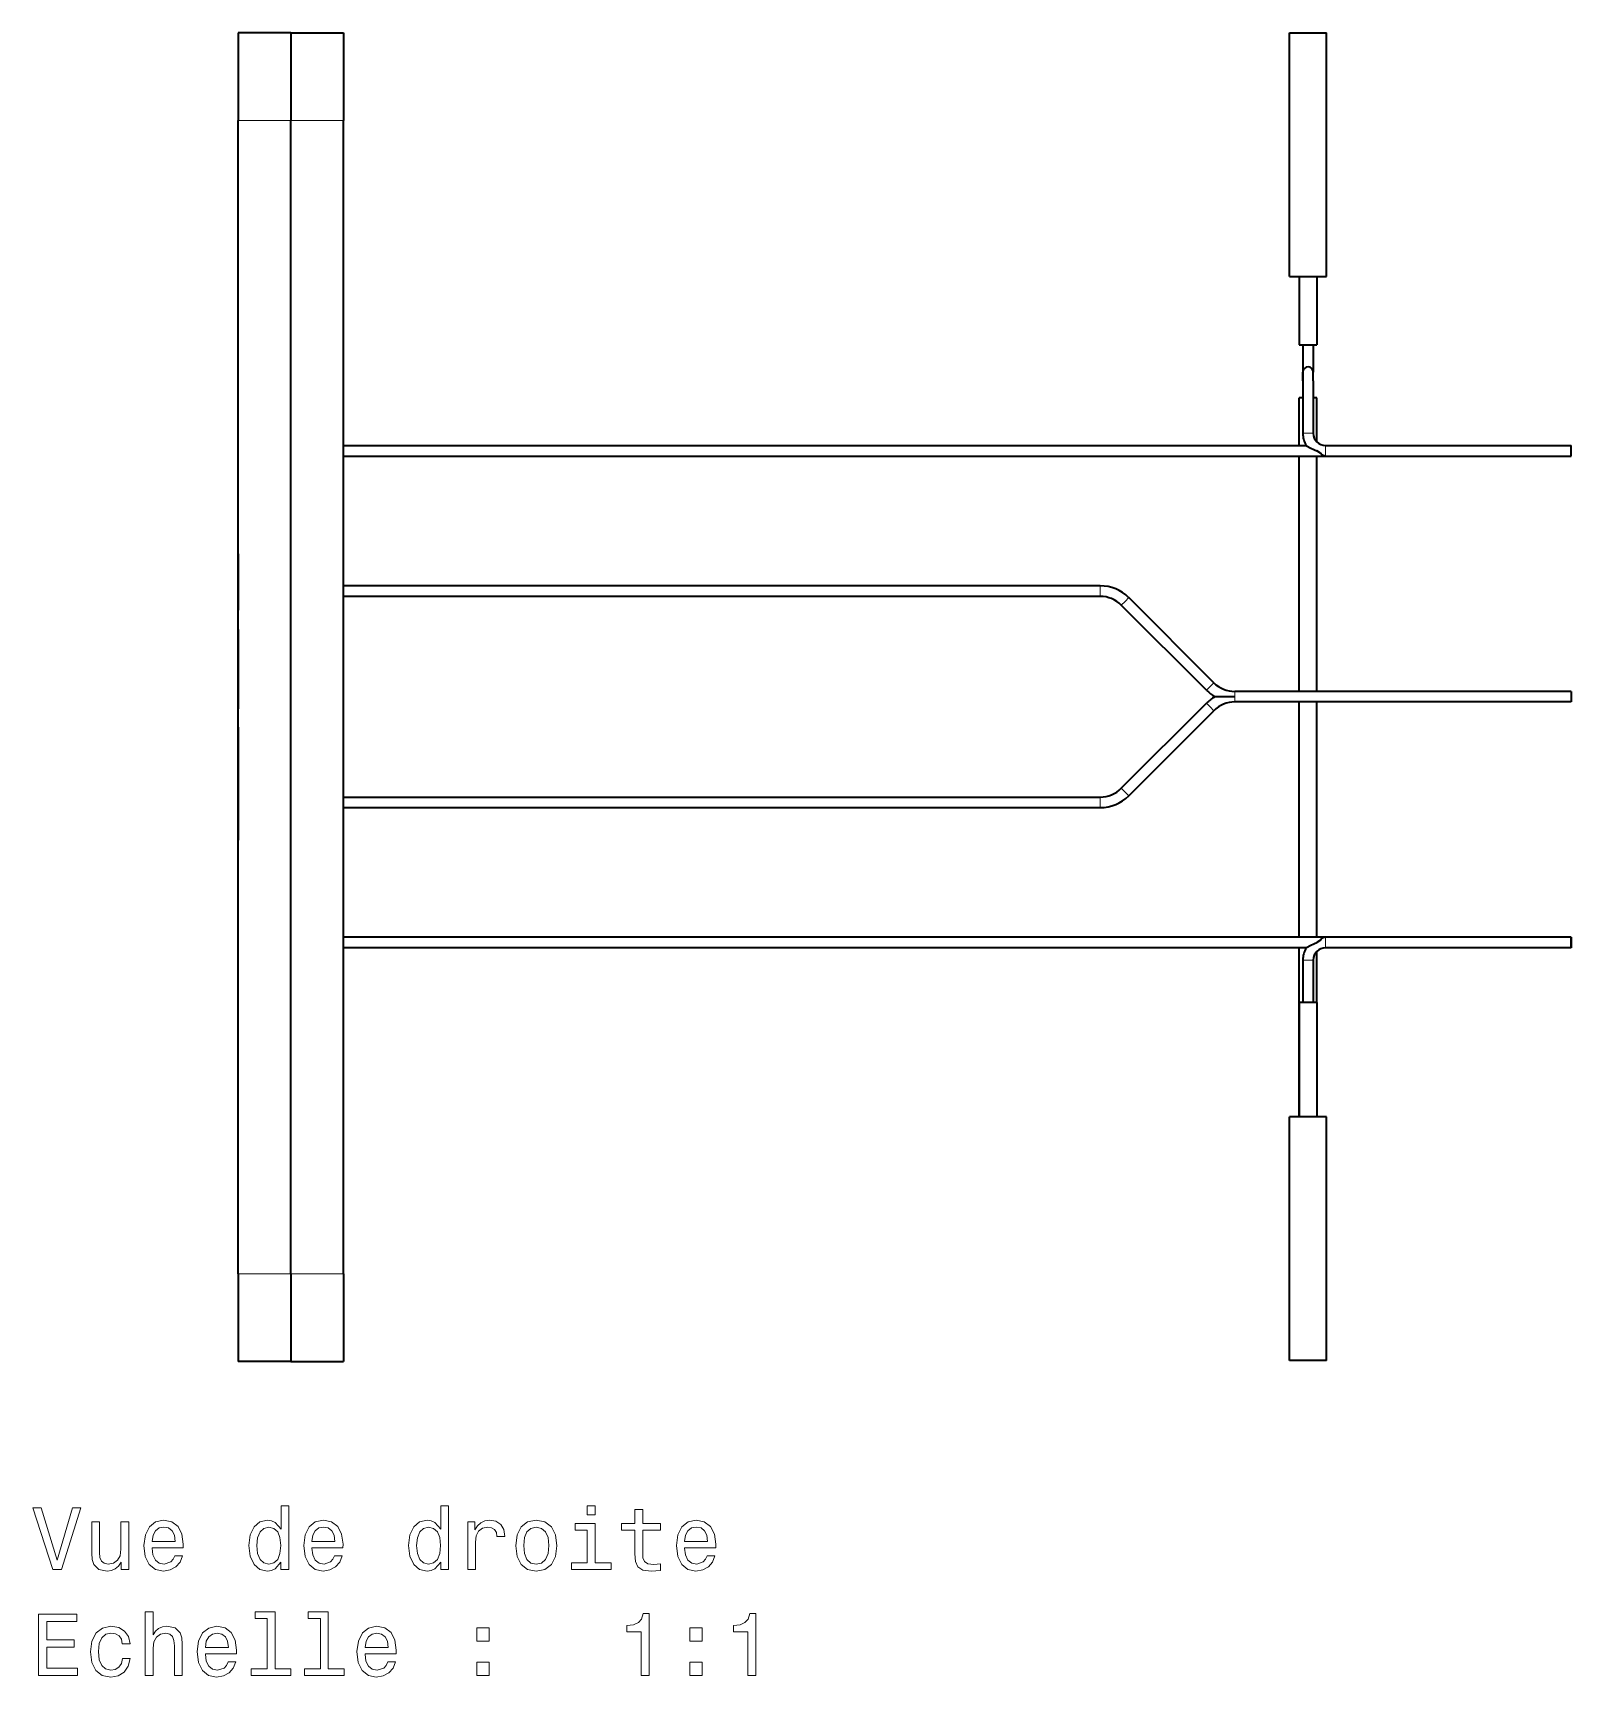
# Model space of a CAD drawing. Extents: x 428 to 891, y 189 to 670.
# Drawn here: x 427.6 to 515.3, y 364.6 to 458.4 of the extents above; entities that cross this region are included whole.
import ezdxf

# ---------------------------------------------------------------- set-up
doc = ezdxf.new("R2010")
doc.units = 0

msp = doc.modelspace()

# ---------------------------------------------------------------- linework, layer by layer
at = {"color": 7, "lineweight": 35, "ltscale": 0.075}
for p, q in [((442.288, 458.379), (439.288, 458.379)), ((442.288, 458.379), (445.288, 458.379)), ((442.288, 382.619), (439.288, 382.619)), ((442.288, 382.619), (445.288, 382.619))]:
    msp.add_line(p, q, dxfattribs=at)
at = {"color": 7, "lineweight": 35, "ltscale": 0.125}
for p, q in [((439.288, 458.379), (439.288, 453.379)), ((442.288, 458.379), (442.288, 453.379)), ((442.288, 458.379), (442.288, 453.379)), ((445.288, 458.379), (445.288, 453.379)), ((439.288, 387.619), (439.288, 382.619)), ((442.288, 387.619), (442.288, 382.619)), ((442.288, 387.619), (442.288, 382.619)), ((445.288, 387.619), (445.288, 382.619))]:
    msp.add_line(p, q, dxfattribs=at)
at = {"color": 7, "lineweight": 35, "ltscale": 0.34738}
for p, q in [((499.238, 444.484), (499.238, 458.379)), ((501.338, 444.484), (501.338, 458.379))]:
    msp.add_line(p, q, dxfattribs=at)
at = {"color": 7, "lineweight": 35, "ltscale": 0.0525}
for p, q in [((499.238, 458.379), (501.338, 458.379)), ((499.238, 444.484), (501.338, 444.484)), ((501.338, 396.57), (499.238, 396.57)), ((501.338, 382.674), (499.238, 382.674))]:
    msp.add_line(p, q, dxfattribs=at)
at = {"color": 7, "lineweight": 13, "ltscale": 0.075}
for p, q in [((442.288, 453.379), (439.288, 453.379)), ((442.288, 453.379), (445.288, 453.379)), ((442.288, 387.619), (439.288, 387.619)), ((442.288, 387.619), (445.288, 387.619))]:
    msp.add_line(p, q, dxfattribs=at)
at = {"color": 7, "lineweight": 35}
for p, q in [((439.288, 387.619), (439.288, 453.379)), ((442.288, 387.619), (442.288, 453.379)), ((442.288, 387.619), (442.288, 453.379)), ((445.288, 387.619), (445.288, 453.379)), ((445.288, 434.848), (500.193, 434.848)), ((445.288, 434.248), (501.288, 434.248)), ((488.439, 426.847), (445.288, 426.847)), ((488.439, 426.247), (445.288, 426.247)), ((445.288, 414.806), (488.439, 414.806)), ((445.288, 414.206), (488.439, 414.206)), ((515.288, 406.806), (445.288, 406.806)), ((500.193, 406.206), (445.288, 406.206))]:
    msp.add_line(p, q, dxfattribs=at)
at = {"color": 7, "lineweight": 35, "ltscale": 0.0975}
for p, q in [((499.788, 444.484), (499.788, 440.584)), ((500.788, 444.484), (500.788, 440.584))]:
    msp.add_line(p, q, dxfattribs=at)
at = {"color": 7, "lineweight": 35, "ltscale": 0.0125}
for p, q in [((499.788, 440.584), (500.288, 440.584)), ((500.288, 440.584), (500.788, 440.584)), ((499.988, 438.533), (499.988, 439.033)), ((500.588, 438.533), (500.588, 439.033)), ((500.288, 403.096), (499.788, 403.096)), ((500.788, 403.096), (500.288, 403.096))]:
    msp.add_line(p, q, dxfattribs=at)
at = {"color": 7, "lineweight": 35, "ltscale": 0.038777}
for p, q in [((499.988, 440.584), (499.988, 439.033)), ((500.588, 440.584), (500.588, 439.033))]:
    msp.add_line(p, q, dxfattribs=at)
at = {"color": 7, "lineweight": 35, "ltscale": 0.036583}
msp.add_line((499.988, 439.033), (499.988, 437.57), dxfattribs=at)
at = {"color": 7, "lineweight": 35, "ltscale": 0.074632}
for p, q in [((499.988, 438.533), (499.988, 435.548)), ((500.588, 438.533), (500.588, 435.548))]:
    msp.add_line(p, q, dxfattribs=at)
at = {"color": 7, "lineweight": 35, "ltscale": 0.005}
for p, q in [((499.988, 437.57), (499.788, 437.57)), ((500.788, 437.57), (500.588, 437.57))]:
    msp.add_line(p, q, dxfattribs=at)
at = {"color": 7, "lineweight": 35, "ltscale": 0.06805}
msp.add_line((499.788, 434.848), (499.788, 437.57), dxfattribs=at)
at = {"color": 7, "lineweight": 35, "ltscale": 0.062797}
msp.add_line((500.788, 435.058), (500.788, 437.57), dxfattribs=at)
at = {"color": 7, "lineweight": 13, "ltscale": 0.0075}
for p, q in [((499.988, 435.548), (500.288, 435.548)), ((500.288, 435.548), (500.588, 435.548)), ((501.288, 434.548), (501.288, 434.848)), ((501.288, 434.248), (501.288, 434.548)), ((488.439, 426.847), (488.439, 426.547)), ((488.439, 426.547), (488.439, 426.247)), ((489.853, 425.961), (489.641, 425.749)), ((490.065, 426.174), (489.853, 425.961)), ((494.702, 421.113), (494.49, 420.9)), ((494.914, 421.325), (494.702, 421.113)), ((494.702, 419.941), (494.49, 420.153)), ((496.116, 420.827), (496.116, 420.527)), ((496.116, 420.227), (496.116, 420.527)), ((494.914, 419.729), (494.702, 419.941)), ((488.439, 414.506), (488.439, 414.806)), ((488.439, 414.206), (488.439, 414.506)), ((489.853, 415.092), (489.641, 415.304)), ((490.065, 414.88), (489.853, 415.092)), ((501.288, 406.806), (501.288, 406.506)), ((501.288, 406.506), (501.288, 406.206)), ((499.988, 405.506), (500.288, 405.506)), ((500.288, 405.506), (500.588, 405.506))]:
    msp.add_line(p, q, dxfattribs=at)
at = {"color": 7, "lineweight": 35, "ltscale": 0.33552}
for p, q in [((499.788, 420.827), (499.788, 434.248)), ((500.788, 420.827), (500.788, 434.248)), ((499.788, 406.806), (499.788, 420.227)), ((500.788, 406.806), (500.788, 420.227))]:
    msp.add_line(p, q, dxfattribs=at)
at = {"color": 7, "lineweight": 35, "ltscale": 0.001243}
for p, q in [((501.238, 434.249), (501.288, 434.248)), ((501.288, 406.806), (501.238, 406.805))]:
    msp.add_line(p, q, dxfattribs=at)
at = {"color": 7, "lineweight": 35, "ltscale": 0.349999}
for p, q in [((501.288, 434.848), (515.288, 434.848)), ((501.288, 434.248), (515.288, 434.248)), ((515.288, 406.806), (501.288, 406.806)), ((515.288, 406.206), (501.288, 406.206))]:
    msp.add_line(p, q, dxfattribs=at)
at = {"color": 7, "lineweight": 35, "ltscale": 0.350003}
msp.add_line((501.288, 434.848), (515.288, 434.848), dxfattribs=at)
at = {"color": 7, "lineweight": 35, "ltscale": 0.0075}
for p, q in [((515.288, 434.548), (515.288, 434.848)), ((515.288, 434.248), (515.288, 434.548)), ((515.288, 420.827), (515.288, 420.527)), ((515.288, 420.527), (515.288, 420.227)), ((515.288, 406.806), (515.288, 406.506)), ((515.288, 406.506), (515.288, 406.806)), ((515.288, 406.506), (515.288, 406.206)), ((515.288, 406.206), (515.288, 406.506))]:
    msp.add_line(p, q, dxfattribs=at)
at = {"color": 7, "lineweight": 35, "ltscale": 0.018418}
msp.add_line((439.288, 431.7), (439.288, 432.436), dxfattribs=at)
at = {"color": 7, "lineweight": 35, "ltscale": 0.018416}
msp.add_line((439.288, 430.963), (439.288, 431.7), dxfattribs=at)
at = {"color": 7, "lineweight": 35, "ltscale": 2.59399e-05}
msp.add_line((439.288, 428.667), (439.288, 428.666), dxfattribs=at)
at = {"color": 7, "lineweight": 35, "ltscale": 0.000170135}
msp.add_line((439.288, 428.666), (439.288, 428.659), dxfattribs=at)
at = {"color": 7, "lineweight": 35, "ltscale": 0.023145}
msp.add_line((439.288, 428.659), (439.288, 427.733), dxfattribs=at)
at = {"color": 7, "lineweight": 35, "ltscale": 0.005626}
msp.add_line((439.288, 428.651), (439.288, 428.426), dxfattribs=at)
at = {"color": 7, "lineweight": 35, "ltscale": 0.004748}
msp.add_line((439.288, 428.426), (439.288, 428.236), dxfattribs=at)
at = {"color": 7, "lineweight": 35, "ltscale": 0.005609}
msp.add_line((439.288, 428.288), (439.288, 428.064), dxfattribs=at)
at = {"color": 7, "lineweight": 35, "ltscale": 0.008809}
msp.add_line((439.288, 428.236), (439.288, 427.884), dxfattribs=at)
at = {"color": 7, "lineweight": 35, "ltscale": 0.000120544}
for p, q in [((439.288, 428.211), (439.288, 428.206)), ((439.288, 413.272), (439.288, 413.267))]:
    msp.add_line(p, q, dxfattribs=at)
at = {"color": 7, "lineweight": 35, "ltscale": 0.00751}
msp.add_line((439.288, 428.206), (439.288, 427.906), dxfattribs=at)
at = {"color": 7, "lineweight": 35, "ltscale": 0.047095}
msp.add_line((439.288, 428.064), (439.288, 426.18), dxfattribs=at)
at = {"color": 7, "lineweight": 35, "ltscale": 0.000197601}
for p, q in [((439.288, 427.906), (439.288, 427.898)), ((439.288, 421.263), (439.288, 421.255)), ((439.288, 421.247), (439.288, 421.239))]:
    msp.add_line(p, q, dxfattribs=at)
at = {"color": 7, "lineweight": 35, "ltscale": 0.002498}
msp.add_line((439.288, 427.898), (439.288, 427.798), dxfattribs=at)
at = {"color": 7, "lineweight": 35, "ltscale": 0.022582}
msp.add_line((439.288, 427.884), (439.288, 426.981), dxfattribs=at)
at = {"color": 7, "lineweight": 35, "ltscale": 0.011507}
msp.add_line((439.288, 427.798), (439.288, 427.338), dxfattribs=at)
at = {"color": 7, "lineweight": 35, "ltscale": 0.049141}
msp.add_line((439.288, 427.733), (439.288, 425.767), dxfattribs=at)
at = {"color": 7, "lineweight": 35, "ltscale": 0.004332}
msp.add_line((439.288, 427.338), (439.288, 427.164), dxfattribs=at)
at = {"color": 7, "lineweight": 35, "ltscale": 0.02794}
msp.add_line((439.288, 427.164), (439.288, 426.047), dxfattribs=at)
at = {"color": 7, "lineweight": 35, "ltscale": 0.000473785}
msp.add_line((439.288, 427.096), (439.288, 427.077), dxfattribs=at)
at = {"color": 7, "lineweight": 35, "ltscale": 0.030766}
msp.add_line((439.288, 427.077), (439.288, 425.846), dxfattribs=at)
at = {"color": 7, "lineweight": 35, "ltscale": 0.030325}
msp.add_line((439.288, 426.981), (439.288, 425.768), dxfattribs=at)
at = {"color": 7, "lineweight": 35, "ltscale": 0.010299}
msp.add_line((439.288, 426.18), (439.288, 425.768), dxfattribs=at)
at = {"color": 7, "lineweight": 35, "ltscale": 0.014462}
msp.add_line((439.288, 426.047), (439.288, 425.468), dxfattribs=at)
at = {"color": 7, "lineweight": 35, "ltscale": 0.009438}
msp.add_line((439.288, 425.846), (439.288, 425.469), dxfattribs=at)
at = {"color": 7, "lineweight": 35, "ltscale": 0.005396}
msp.add_line((439.288, 425.768), (439.288, 425.552), dxfattribs=at)
at = {"color": 7, "lineweight": 35, "ltscale": 0.171429}
msp.add_line((494.49, 420.9), (489.641, 425.749), dxfattribs=at)
at = {"color": 7, "lineweight": 35, "ltscale": 0.17143}
for p, q in [((494.914, 421.325), (490.065, 426.174)), ((489.641, 415.304), (494.49, 420.153)), ((490.065, 414.88), (494.914, 419.729))]:
    msp.add_line(p, q, dxfattribs=at)
at = {"color": 7, "lineweight": 35, "ltscale": 0.002074}
msp.add_line((439.288, 425.552), (439.288, 425.469), dxfattribs=at)
at = {"color": 7, "lineweight": 35, "ltscale": 0.02868}
for p, q in [((439.288, 424.321), (439.288, 425.469)), ((439.288, 418.682), (439.288, 419.83))]:
    msp.add_line(p, q, dxfattribs=at)
at = {"color": 7, "lineweight": 35, "ltscale": 0.00378}
msp.add_line((439.288, 424.354), (439.288, 424.203), dxfattribs=at)
at = {"color": 7, "lineweight": 35, "ltscale": 0.003551}
msp.add_line((439.288, 424.322), (439.288, 424.179), dxfattribs=at)
at = {"color": 7, "lineweight": 35, "ltscale": 0.002563}
msp.add_line((439.288, 424.203), (439.288, 424.1), dxfattribs=at)
at = {"color": 7, "lineweight": 35, "ltscale": 0.024839}
msp.add_line((439.288, 424.179), (439.288, 423.186), dxfattribs=at)
at = {"color": 7, "lineweight": 35, "ltscale": 0.011349}
msp.add_line((439.288, 424.101), (439.288, 423.647), dxfattribs=at)
at = {"color": 7, "lineweight": 35, "ltscale": 0.005202}
msp.add_line((439.288, 423.647), (439.288, 423.439), dxfattribs=at)
at = {"color": 7, "lineweight": 35, "ltscale": 0.003747}
msp.add_line((439.288, 423.439), (439.288, 423.289), dxfattribs=at)
at = {"color": 7, "lineweight": 35, "ltscale": 0.000148773}
msp.add_line((439.288, 423.289), (439.288, 423.283), dxfattribs=at)
at = {"color": 7, "lineweight": 35, "ltscale": 0.01029}
msp.add_line((439.288, 423.283), (439.288, 422.871), dxfattribs=at)
at = {"color": 7, "lineweight": 35, "ltscale": 0.012872}
msp.add_line((439.288, 423.197), (439.288, 422.682), dxfattribs=at)
at = {"color": 7, "lineweight": 35, "ltscale": 0.001817}
msp.add_line((439.288, 423.186), (439.288, 423.113), dxfattribs=at)
at = {"color": 7, "lineweight": 35, "ltscale": 0.008706}
msp.add_line((439.288, 423.113), (439.288, 422.765), dxfattribs=at)
at = {"color": 7, "lineweight": 35, "ltscale": 0.002459}
msp.add_line((439.288, 422.871), (439.288, 422.773), dxfattribs=at)
at = {"color": 7, "lineweight": 35, "ltscale": 0.000738525}
msp.add_line((439.288, 422.765), (439.288, 422.735), dxfattribs=at)
at = {"color": 7, "lineweight": 35, "ltscale": 0.000234985}
msp.add_line((439.288, 422.682), (439.288, 422.672), dxfattribs=at)
at = {"color": 7, "lineweight": 35, "ltscale": 0.004312}
msp.add_line((439.288, 422.672), (439.288, 422.5), dxfattribs=at)
at = {"color": 7, "lineweight": 35, "ltscale": 0.014982}
msp.add_line((439.288, 422.583), (439.288, 421.984), dxfattribs=at)
at = {"color": 7, "lineweight": 35, "ltscale": 0.004272}
msp.add_line((439.288, 422.533), (439.288, 422.362), dxfattribs=at)
at = {"color": 7, "lineweight": 35, "ltscale": 0.012222}
msp.add_line((439.288, 421.984), (439.288, 421.495), dxfattribs=at)
at = {"color": 7, "lineweight": 35, "ltscale": 0.003749}
msp.add_line((439.288, 421.495), (439.288, 421.345), dxfattribs=at)
at = {"color": 7, "lineweight": 35, "ltscale": 0.01058}
msp.add_line((439.288, 421.445), (439.288, 421.022), dxfattribs=at)
at = {"color": 7, "lineweight": 35, "ltscale": 0.006178}
msp.add_line((439.288, 421.346), (439.288, 421.099), dxfattribs=at)
at = {"color": 7, "lineweight": 35, "ltscale": 0.018228}
msp.add_line((439.288, 421.346), (439.288, 420.617), dxfattribs=at)
at = {"color": 7, "lineweight": 35, "ltscale": 0.002062}
msp.add_line((439.288, 421.345), (439.288, 421.263), dxfattribs=at)
at = {"color": 7, "lineweight": 35, "ltscale": 0.000198364}
msp.add_line((439.288, 421.255), (439.288, 421.247), dxfattribs=at)
at = {"color": 7, "lineweight": 35, "ltscale": 0.013083}
msp.add_line((439.288, 421.239), (439.288, 420.716), dxfattribs=at)
at = {"color": 7, "lineweight": 35, "ltscale": 0.000161743}
msp.add_line((439.288, 421.099), (439.288, 421.092), dxfattribs=at)
at = {"color": 7, "lineweight": 35, "ltscale": 0.000222015}
msp.add_line((439.288, 421.022), (439.288, 421.013), dxfattribs=at)
at = {"color": 7, "lineweight": 35, "ltscale": 0.011014}
msp.add_line((439.288, 421.013), (439.288, 420.573), dxfattribs=at)
at = {"color": 7, "lineweight": 35, "ltscale": 0.003568}
msp.add_line((439.288, 420.716), (439.288, 420.573), dxfattribs=at)
at = {"color": 7, "lineweight": 35, "ltscale": 0.001777}
msp.add_line((439.288, 420.617), (439.288, 420.546), dxfattribs=at)
at = {"color": 7, "lineweight": 35, "ltscale": 0.000671387}
msp.add_line((439.288, 420.573), (439.288, 420.546), dxfattribs=at)
at = {"color": 7, "lineweight": 35, "ltscale": 0.000672913}
msp.add_line((439.288, 420.573), (439.288, 420.546), dxfattribs=at)
at = {"color": 7, "lineweight": 35, "ltscale": 0.001305}
msp.add_line((439.288, 420.546), (439.288, 420.494), dxfattribs=at)
at = {"color": 7, "lineweight": 35, "ltscale": 0.011653}
msp.add_line((439.288, 420.494), (439.288, 420.027), dxfattribs=at)
at = {"color": 7, "lineweight": 35, "ltscale": 0.004099}
msp.add_line((439.288, 420.464), (439.288, 420.3), dxfattribs=at)
at = {"color": 7, "lineweight": 35, "ltscale": 0.002506}
msp.add_line((439.288, 420.3), (439.288, 420.2), dxfattribs=at)
at = {"color": 7, "lineweight": 35, "ltscale": 0.009269}
msp.add_line((439.288, 420.2), (439.288, 419.829), dxfattribs=at)
at = {"color": 7, "lineweight": 35, "ltscale": 0.000398254}
msp.add_line((439.288, 420.161), (439.288, 420.145), dxfattribs=at)
at = {"color": 7, "lineweight": 35, "ltscale": 0.007885}
msp.add_line((439.288, 420.145), (439.288, 419.83), dxfattribs=at)
at = {"color": 7, "lineweight": 35, "ltscale": 0.028395}
msp.add_line((496.116, 420.527), (494.98, 420.527), dxfattribs=at)
at = {"color": 7, "lineweight": 35, "ltscale": 0.479288}
for p, q in [((515.288, 420.827), (496.116, 420.827)), ((515.288, 420.227), (496.116, 420.227))]:
    msp.add_line(p, q, dxfattribs=at)
at = {"color": 7, "lineweight": 35, "ltscale": 0.011923}
msp.add_line((439.288, 418.798), (439.288, 418.321), dxfattribs=at)
at = {"color": 7, "lineweight": 35, "ltscale": 0.005407}
msp.add_line((439.288, 418.683), (439.288, 418.467), dxfattribs=at)
at = {"color": 7, "lineweight": 35, "ltscale": 0.004887}
msp.add_line((439.288, 418.467), (439.288, 418.271), dxfattribs=at)
at = {"color": 7, "lineweight": 35, "ltscale": 0.022419}
msp.add_line((439.288, 418.271), (439.288, 417.375), dxfattribs=at)
at = {"color": 7, "lineweight": 35, "ltscale": 0.022865}
msp.add_line((439.288, 418.197), (439.288, 417.283), dxfattribs=at)
at = {"color": 7, "lineweight": 35, "ltscale": 0.015242}
msp.add_line((439.288, 417.283), (439.288, 416.673), dxfattribs=at)
at = {"color": 7, "lineweight": 35, "ltscale": 0.025597}
msp.add_line((439.288, 417.198), (439.288, 416.174), dxfattribs=at)
at = {"color": 7, "lineweight": 35, "ltscale": 0.036411}
msp.add_line((439.288, 416.771), (439.288, 415.315), dxfattribs=at)
at = {"color": 7, "lineweight": 35, "ltscale": 0.002853}
msp.add_line((439.288, 416.189), (439.288, 416.074), dxfattribs=at)
at = {"color": 7, "lineweight": 35, "ltscale": 0.00016098}
msp.add_line((439.288, 416.174), (439.288, 416.168), dxfattribs=at)
at = {"color": 7, "lineweight": 35, "ltscale": 0.014634}
msp.add_line((439.288, 416.168), (439.288, 415.583), dxfattribs=at)
at = {"color": 7, "lineweight": 35, "ltscale": 0.024568}
msp.add_line((439.288, 416.074), (439.288, 415.092), dxfattribs=at)
at = {"color": 7, "lineweight": 35, "ltscale": 0.04957}
msp.add_line((439.288, 415.904), (439.288, 413.921), dxfattribs=at)
at = {"color": 7, "lineweight": 35, "ltscale": 0.004568}
msp.add_line((439.288, 415.602), (439.288, 415.42), dxfattribs=at)
at = {"color": 7, "lineweight": 35, "ltscale": 0.009422}
msp.add_line((439.288, 415.42), (439.288, 415.043), dxfattribs=at)
at = {"color": 7, "lineweight": 35, "ltscale": 0.009207}
msp.add_line((439.288, 415.092), (439.288, 414.723), dxfattribs=at)
at = {"color": 7, "lineweight": 35, "ltscale": 0.009232}
msp.add_line((439.288, 415.043), (439.288, 414.673), dxfattribs=at)
at = {"color": 7, "lineweight": 35, "ltscale": 0.001258}
msp.add_line((439.288, 414.735), (439.288, 414.685), dxfattribs=at)
at = {"color": 7, "lineweight": 35, "ltscale": 0.025742}
msp.add_line((439.288, 414.724), (439.288, 413.694), dxfattribs=at)
at = {"color": 7, "lineweight": 35, "ltscale": 0.006479}
msp.add_line((439.288, 414.685), (439.288, 414.426), dxfattribs=at)
at = {"color": 7, "lineweight": 35, "ltscale": 0.001198}
msp.add_line((439.288, 414.673), (439.288, 414.626), dxfattribs=at)
at = {"color": 7, "lineweight": 35, "ltscale": 0.001421}
msp.add_line((439.288, 414.626), (439.288, 414.569), dxfattribs=at)
at = {"color": 7, "lineweight": 35, "ltscale": 0.000801086}
msp.add_line((439.288, 414.569), (439.288, 414.537), dxfattribs=at)
at = {"color": 7, "lineweight": 35, "ltscale": 0.024922}
msp.add_line((439.288, 414.537), (439.288, 413.54), dxfattribs=at)
at = {"color": 7, "lineweight": 35, "ltscale": 0.000883484}
msp.add_line((439.288, 414.537), (439.288, 414.501), dxfattribs=at)
at = {"color": 7, "lineweight": 35, "ltscale": 0.009896}
msp.add_line((439.288, 414.447), (439.288, 414.052), dxfattribs=at)
at = {"color": 7, "lineweight": 35, "ltscale": 0.000566101}
msp.add_line((439.288, 414.052), (439.288, 414.029), dxfattribs=at)
at = {"color": 7, "lineweight": 35, "ltscale": 7.09534e-05}
msp.add_line((439.288, 414.029), (439.288, 414.026), dxfattribs=at)
at = {"color": 7, "lineweight": 35, "ltscale": 0.017226}
msp.add_line((439.288, 414.026), (439.288, 413.337), dxfattribs=at)
at = {"color": 7, "lineweight": 35, "ltscale": 0.009252}
msp.add_line((439.288, 413.947), (439.288, 413.577), dxfattribs=at)
at = {"color": 7, "lineweight": 35, "ltscale": 0.010477}
msp.add_line((439.288, 413.938), (439.288, 413.519), dxfattribs=at)
at = {"color": 7, "lineweight": 35, "ltscale": 0.000301361}
msp.add_line((439.288, 413.577), (439.288, 413.565), dxfattribs=at)
at = {"color": 7, "lineweight": 35, "ltscale": 0.000688934}
msp.add_line((439.288, 413.565), (439.288, 413.538), dxfattribs=at)
at = {"color": 7, "lineweight": 35, "ltscale": 0.009895}
msp.add_line((439.288, 413.538), (439.288, 413.143), dxfattribs=at)
at = {"color": 7, "lineweight": 35, "ltscale": 0.001247}
msp.add_line((439.288, 413.519), (439.288, 413.469), dxfattribs=at)
at = {"color": 7, "lineweight": 35, "ltscale": 0.004933}
msp.add_line((439.288, 413.469), (439.288, 413.272), dxfattribs=at)
at = {"color": 7, "lineweight": 35, "ltscale": 0.002399}
msp.add_line((439.288, 413.306), (439.288, 413.21), dxfattribs=at)
at = {"color": 7, "lineweight": 35, "ltscale": 0.007153}
msp.add_line((439.288, 413.272), (439.288, 412.986), dxfattribs=at)
at = {"color": 7, "lineweight": 35, "ltscale": 0.000384521}
msp.add_line((439.288, 413.21), (439.288, 413.194), dxfattribs=at)
at = {"color": 7, "lineweight": 35, "ltscale": 0.004549}
msp.add_line((439.288, 413.194), (439.288, 413.012), dxfattribs=at)
at = {"color": 7, "lineweight": 35, "ltscale": 0.000353241}
msp.add_line((439.288, 413.012), (439.288, 412.998), dxfattribs=at)
at = {"color": 7, "lineweight": 35, "ltscale": 0.007}
msp.add_line((439.288, 412.998), (439.288, 412.718), dxfattribs=at)
at = {"color": 7, "lineweight": 35, "ltscale": 0.006598}
msp.add_line((439.288, 412.913), (439.288, 412.649), dxfattribs=at)
at = {"color": 7, "lineweight": 35, "ltscale": 0.000160217}
msp.add_line((439.288, 412.649), (439.288, 412.643), dxfattribs=at)
at = {"color": 7, "lineweight": 35, "ltscale": 0.006105}
msp.add_line((439.288, 412.643), (439.288, 412.399), dxfattribs=at)
at = {"color": 7, "lineweight": 35, "ltscale": 0.005697}
msp.add_line((439.288, 412.643), (439.288, 412.415), dxfattribs=at)
at = {"color": 7, "lineweight": 35, "ltscale": 0.003767}
msp.add_line((439.288, 412.643), (439.288, 412.492), dxfattribs=at)
at = {"color": 7, "lineweight": 35, "ltscale": 0.001241}
msp.add_line((439.288, 412.492), (439.288, 412.443), dxfattribs=at)
at = {"color": 7, "lineweight": 35, "ltscale": 3.43323e-05}
msp.add_line((439.288, 412.415), (439.288, 412.414), dxfattribs=at)
at = {"color": 7, "lineweight": 35, "ltscale": 0.001613}
msp.add_line((439.288, 412.414), (439.288, 412.349), dxfattribs=at)
at = {"color": 7, "lineweight": 35, "ltscale": 0.014495}
for p, q in [((439.288, 409.031), (439.288, 409.61)), ((439.288, 404.336), (439.288, 404.915))]:
    msp.add_line(p, q, dxfattribs=at)
at = {"color": 7, "lineweight": 35, "ltscale": 0.007466}
for p, q in [((439.288, 408.732), (439.288, 409.031)), ((439.288, 404.037), (439.288, 404.336))]:
    msp.add_line(p, q, dxfattribs=at)
at = {"color": 7, "lineweight": 35, "ltscale": 0.002482}
for p, q in [((439.288, 408.633), (439.288, 408.732)), ((439.288, 403.938), (439.288, 404.037))]:
    msp.add_line(p, q, dxfattribs=at)
at = {"color": 7, "lineweight": 35, "ltscale": 0.015451}
msp.add_line((439.288, 406.893), (439.288, 407.511), dxfattribs=at)
at = {"color": 7, "lineweight": 35, "ltscale": 0.006512}
msp.add_line((439.288, 406.632), (439.288, 406.893), dxfattribs=at)
at = {"color": 7, "lineweight": 35, "ltscale": 0.008621}
msp.add_line((439.288, 406.287), (439.288, 406.632), dxfattribs=at)
at = {"color": 7, "lineweight": 35, "ltscale": 0.24091}
msp.add_line((499.788, 396.57), (499.788, 406.206), dxfattribs=at)
at = {"color": 7, "lineweight": 35, "ltscale": 0.072502}
msp.add_line((500.788, 403.096), (500.788, 405.996), dxfattribs=at)
at = {"color": 7, "lineweight": 35, "ltscale": 0.060255}
for p, q in [((499.988, 405.506), (499.988, 403.096)), ((500.588, 405.506), (500.588, 403.096))]:
    msp.add_line(p, q, dxfattribs=at)
at = {"color": 7, "lineweight": 35, "ltscale": 0.163155}
for p, q in [((499.788, 403.096), (499.788, 396.57)), ((500.788, 403.096), (500.788, 396.57))]:
    msp.add_line(p, q, dxfattribs=at)
at = {"color": 7, "lineweight": 35, "ltscale": 0.347379}
for p, q in [((499.238, 382.674), (499.238, 396.57)), ((501.338, 382.674), (501.338, 396.57))]:
    msp.add_line(p, q, dxfattribs=at)
at = {"color": 7, "lineweight": 35}
for points in [[(500.193, 434.847), (500.194, 434.845), (500.2, 434.841), (500.237, 434.817), (500.412, 434.722), (500.664, 434.605), (500.789, 434.548)], [(501.238, 434.249), (501.076, 434.318), (500.994, 434.404), (500.789, 434.548)], [(500.193, 406.207), (500.194, 406.208), (500.2, 406.213), (500.237, 406.237), (500.412, 406.332), (500.664, 406.448), (500.789, 406.506)], [(501.238, 406.805), (501.076, 406.735), (500.994, 406.65), (500.789, 406.506)]]:
    msp.add_lwpolyline(points, dxfattribs=at)
at = {"color": 7, "lineweight": 13}
for points in [[(429.837, 374.268), (428.959, 371.287), (428.057, 374.268), (427.578, 374.268), (428.707, 370.763), (429.212, 370.763), (430.316, 374.268)], [(441.724, 371.181), (441.724, 370.763), (442.168, 370.763), (442.168, 374.384), (441.729, 374.384), (441.729, 373.057), (441.391, 373.441), (441.184, 373.531), (440.947, 373.567), (440.518, 373.466), (440.186, 373.183), (439.969, 372.729), (439.893, 372.119), (439.969, 371.509), (440.186, 371.05), (440.518, 370.763), (440.947, 370.667), (441.184, 370.702), (441.396, 370.793)], [(450.832, 371.181), (450.832, 370.763), (451.276, 370.763), (451.276, 374.384), (450.837, 374.384), (450.837, 373.057), (450.499, 373.441), (450.292, 373.531), (450.055, 373.567), (449.626, 373.466), (449.294, 373.183), (449.077, 372.729), (449.001, 372.119), (449.077, 371.509), (449.294, 371.05), (449.626, 370.763), (450.055, 370.667), (450.292, 370.702), (450.504, 370.793)], [(459.647, 374.384), (459.178, 374.384), (459.178, 373.879), (459.647, 373.879)], [(461.907, 373.002), (461.907, 371.645), (461.937, 371.206), (462.078, 370.904), (462.361, 370.727), (462.84, 370.667), (463.364, 370.692), (463.364, 371.075), (462.981, 371.045), (462.633, 371.085), (462.446, 371.211), (462.366, 371.423), (462.351, 371.721), (462.351, 373.002), (463.364, 373.002), (463.364, 373.38), (462.351, 373.38), (462.351, 374.172), (461.907, 374.172), (461.907, 373.38), (461.14, 373.38), (461.14, 373.002)], [(433.039, 373.471), (432.596, 373.471), (432.596, 371.907), (432.545, 371.544), (432.399, 371.282), (432.172, 371.121), (431.874, 371.07), (431.637, 371.111), (431.486, 371.232), (431.4, 371.438), (431.38, 371.731), (431.38, 373.471), (430.936, 373.471), (430.936, 371.691), (430.951, 371.332), (431.047, 371.035), (431.34, 370.763), (431.809, 370.667), (432.061, 370.702), (432.278, 370.793), (432.464, 370.949), (432.616, 371.176), (432.616, 370.763), (433.039, 370.763)], [(434.376, 371.988), (436.151, 371.988), (436.156, 372.195), (436.075, 372.775), (435.853, 373.209), (435.5, 373.471), (435.031, 373.567), (434.572, 373.466), (434.219, 373.183), (433.992, 372.724), (433.912, 372.119), (433.987, 371.499), (434.214, 371.045), (434.562, 370.763), (435.016, 370.667), (435.41, 370.732), (435.732, 370.904), (435.969, 371.176), (436.106, 371.539), (435.667, 371.539), (435.576, 371.337), (435.445, 371.186), (435.072, 371.065), (434.784, 371.121), (434.567, 371.297), (434.426, 371.585), (434.376, 371.973)], [(434.376, 372.361), (434.431, 372.709), (434.567, 372.966), (434.774, 373.123), (435.047, 373.178), (435.314, 373.123), (435.521, 372.966), (435.647, 372.709), (435.692, 372.361)], [(441.023, 373.168), (441.315, 373.098), (441.537, 372.901), (441.668, 372.573), (441.719, 372.119), (441.668, 371.66), (441.537, 371.332), (441.315, 371.131), (441.023, 371.065), (440.745, 371.131), (440.534, 371.332), (440.392, 371.665), (440.347, 372.119), (440.392, 372.568), (440.534, 372.896), (440.745, 373.098)], [(443.484, 371.988), (445.259, 371.988), (445.264, 372.195), (445.183, 372.775), (444.962, 373.209), (444.608, 373.471), (444.139, 373.567), (443.681, 373.466), (443.328, 373.183), (443.101, 372.724), (443.02, 372.119), (443.096, 371.499), (443.322, 371.045), (443.67, 370.763), (444.124, 370.667), (444.518, 370.732), (444.84, 370.904), (445.078, 371.176), (445.214, 371.539), (444.775, 371.539), (444.684, 371.337), (444.553, 371.186), (444.18, 371.065), (443.892, 371.121), (443.676, 371.297), (443.534, 371.585), (443.484, 371.973)], [(443.484, 372.361), (443.539, 372.709), (443.676, 372.966), (443.882, 373.123), (444.155, 373.178), (444.422, 373.123), (444.629, 372.966), (444.755, 372.709), (444.8, 372.361)], [(450.131, 373.168), (450.423, 373.098), (450.645, 372.901), (450.776, 372.573), (450.827, 372.119), (450.776, 371.66), (450.645, 371.332), (450.423, 371.131), (450.131, 371.065), (449.853, 371.131), (449.642, 371.332), (449.5, 371.665), (449.455, 372.119), (449.5, 372.568), (449.642, 372.896), (449.853, 373.098)], [(452.37, 370.763), (452.814, 370.763), (452.814, 372.311), (452.859, 372.684), (452.995, 372.951), (453.217, 373.113), (453.515, 373.168), (453.737, 373.133), (453.903, 373.032), (454.004, 372.861), (454.039, 372.629), (454.488, 372.629), (454.428, 373.037), (454.261, 373.33), (453.984, 373.506), (453.606, 373.567), (453.348, 373.526), (453.126, 373.425), (452.93, 373.254), (452.773, 373.022), (452.773, 373.471), (452.37, 373.471)], [(455.108, 372.114), (455.189, 371.499), (455.421, 371.045), (455.789, 370.763), (456.284, 370.667), (456.773, 370.763), (457.141, 371.04), (457.373, 371.494), (457.459, 372.114), (457.373, 372.729), (457.141, 373.188), (456.773, 373.466), (456.284, 373.567), (455.789, 373.466), (455.421, 373.183), (455.189, 372.729)], [(455.562, 372.119), (455.608, 372.573), (455.749, 372.901), (455.976, 373.103), (456.284, 373.173), (456.586, 373.103), (456.813, 372.906), (456.954, 372.573), (457.005, 372.119), (456.954, 371.66), (456.813, 371.327), (456.586, 371.126), (456.284, 371.06), (455.976, 371.126), (455.749, 371.327), (455.608, 371.66)], [(459.632, 371.136), (459.632, 373.38), (458.492, 373.38), (458.492, 373.002), (459.188, 373.002), (459.188, 371.136), (458.281, 371.136), (458.281, 370.763), (460.55, 370.763), (460.55, 371.136)], [(464.736, 371.988), (466.511, 371.988), (466.516, 372.195), (466.436, 372.775), (466.214, 373.209), (465.861, 373.471), (465.392, 373.567), (464.933, 373.466), (464.58, 373.183), (464.353, 372.724), (464.272, 372.119), (464.348, 371.499), (464.575, 371.045), (464.923, 370.763), (465.376, 370.667), (465.77, 370.732), (466.093, 370.904), (466.33, 371.176), (466.466, 371.539), (466.027, 371.539), (465.936, 371.337), (465.805, 371.186), (465.432, 371.065), (465.145, 371.121), (464.928, 371.297), (464.786, 371.585), (464.736, 371.973)], [(464.736, 372.361), (464.791, 372.709), (464.928, 372.966), (465.134, 373.123), (465.407, 373.178), (465.674, 373.123), (465.881, 372.966), (466.007, 372.709), (466.052, 372.361)], [(427.9, 364.716), (430.119, 364.716), (430.119, 365.139), (428.364, 365.139), (428.364, 366.325), (429.928, 366.325), (429.928, 366.743), (428.364, 366.743), (428.364, 367.792), (430.079, 367.792), (430.079, 368.216), (427.9, 368.216)], [(433.987, 364.716), (434.431, 364.716), (434.431, 366.279), (434.477, 366.637), (434.623, 366.899), (434.85, 367.061), (435.152, 367.121), (435.395, 367.071), (435.546, 366.935), (435.621, 366.708), (435.647, 366.405), (435.647, 364.716), (436.09, 364.716), (436.09, 366.496), (436.07, 366.854), (435.98, 367.152), (435.682, 367.424), (435.218, 367.52), (434.966, 367.484), (434.749, 367.389), (434.567, 367.237), (434.431, 367.031), (434.431, 368.337), (433.987, 368.337)], [(440.942, 367.964), (440.942, 365.089), (440.029, 365.089), (440.029, 364.716), (442.294, 364.716), (442.294, 365.089), (441.386, 365.089), (441.386, 368.337), (440.246, 368.337), (440.246, 367.964)], [(443.978, 367.964), (443.978, 365.089), (443.065, 365.089), (443.065, 364.716), (445.33, 364.716), (445.33, 365.089), (444.422, 365.089), (444.422, 368.337), (443.282, 368.337), (443.282, 367.964)], [(462.265, 364.716), (462.724, 364.716), (462.724, 368.241), (462.381, 368.241), (462.29, 367.933), (462.108, 367.727), (461.831, 367.605), (461.448, 367.565), (461.448, 367.207), (462.265, 367.207)], [(468.337, 364.716), (468.796, 364.716), (468.796, 368.241), (468.453, 368.241), (468.362, 367.933), (468.181, 367.727), (467.903, 367.605), (467.52, 367.565), (467.52, 367.207), (468.337, 367.207)], [(432.676, 366.526), (433.115, 366.526), (433.024, 366.93), (432.807, 367.247), (432.469, 367.444), (432.031, 367.52), (431.547, 367.419), (431.178, 367.136), (430.946, 366.678), (430.866, 366.062), (430.941, 365.452), (431.168, 364.998), (431.526, 364.716), (432.016, 364.62), (432.449, 364.696), (432.787, 364.907), (433.019, 365.24), (433.12, 365.684), (432.696, 365.684), (432.621, 365.402), (432.48, 365.19), (432.278, 365.059), (432.031, 365.018), (431.723, 365.084), (431.501, 365.286), (431.365, 365.613), (431.32, 366.077), (431.365, 366.531), (431.506, 366.859), (431.733, 367.061), (432.031, 367.131), (432.293, 367.086), (432.49, 366.97), (432.621, 366.778)], [(437.412, 365.941), (439.187, 365.941), (439.192, 366.148), (439.111, 366.728), (438.889, 367.162), (438.536, 367.424), (438.067, 367.52), (437.608, 367.419), (437.255, 367.136), (437.029, 366.678), (436.948, 366.072), (437.023, 365.452), (437.25, 364.998), (437.598, 364.716), (438.052, 364.62), (438.446, 364.685), (438.768, 364.857), (439.005, 365.129), (439.142, 365.492), (438.703, 365.492), (438.612, 365.291), (438.481, 365.139), (438.108, 365.018), (437.82, 365.074), (437.603, 365.25), (437.462, 365.538), (437.412, 365.926)], [(437.412, 366.314), (437.467, 366.662), (437.603, 366.92), (437.81, 367.076), (438.083, 367.131), (438.35, 367.076), (438.557, 366.92), (438.683, 366.662), (438.728, 366.314)], [(446.52, 365.941), (448.295, 365.941), (448.3, 366.148), (448.219, 366.728), (447.998, 367.162), (447.645, 367.424), (447.176, 367.52), (446.717, 367.419), (446.364, 367.136), (446.137, 366.678), (446.056, 366.072), (446.132, 365.452), (446.358, 364.998), (446.706, 364.716), (447.16, 364.62), (447.554, 364.685), (447.876, 364.857), (448.114, 365.129), (448.25, 365.492), (447.811, 365.492), (447.72, 365.291), (447.589, 365.139), (447.216, 365.018), (446.928, 365.074), (446.712, 365.25), (446.57, 365.538), (446.52, 365.926)], [(446.52, 366.314), (446.575, 366.662), (446.712, 366.92), (446.918, 367.076), (447.191, 367.131), (447.458, 367.076), (447.665, 366.92), (447.791, 366.662), (447.836, 366.314)], [(452.9, 366.673), (453.596, 366.673), (453.596, 367.424), (452.9, 367.424)], [(465.044, 366.673), (465.74, 366.673), (465.74, 367.424), (465.044, 367.424)], [(452.9, 364.716), (453.596, 364.716), (453.596, 365.467), (452.9, 365.467)], [(465.044, 364.716), (465.74, 364.716), (465.74, 365.467), (465.044, 365.467)]]:
    msp.add_lwpolyline(points, close=True, dxfattribs=at)
at = {"color": 7, "lineweight": 35}
for centre, radius, start, end in [((500.288, 439.033), 0.3, 0, 179.99999), ((501.288, 435.548), 1.3, 179.99999, 212.62883), ((501.288, 435.548), 0.7, 180.00001, 270), ((488.439, 424.547), 2.3, 45, 90), ((488.439, 424.547), 1.7, 45, 90), ((496.116, 422.527), 1.7, 225, 270), ((496.116, 422.527), 2.3, 224.99999, 240.40818), ((496.116, 418.527), 2.3, 119.59182, 135.00001), ((496.116, 418.527), 1.7, 90, 135), ((488.439, 416.506), 1.7, 270, 315), ((488.439, 416.506), 2.3, 270, 315), ((501.288, 405.506), 1.3, 147.37117, 179.99999), ((501.288, 405.506), 0.7, 90, 179.99999)]:
    msp.add_arc(centre, radius, start, end, dxfattribs=at)

doc.saveas('drawing.dxf')
